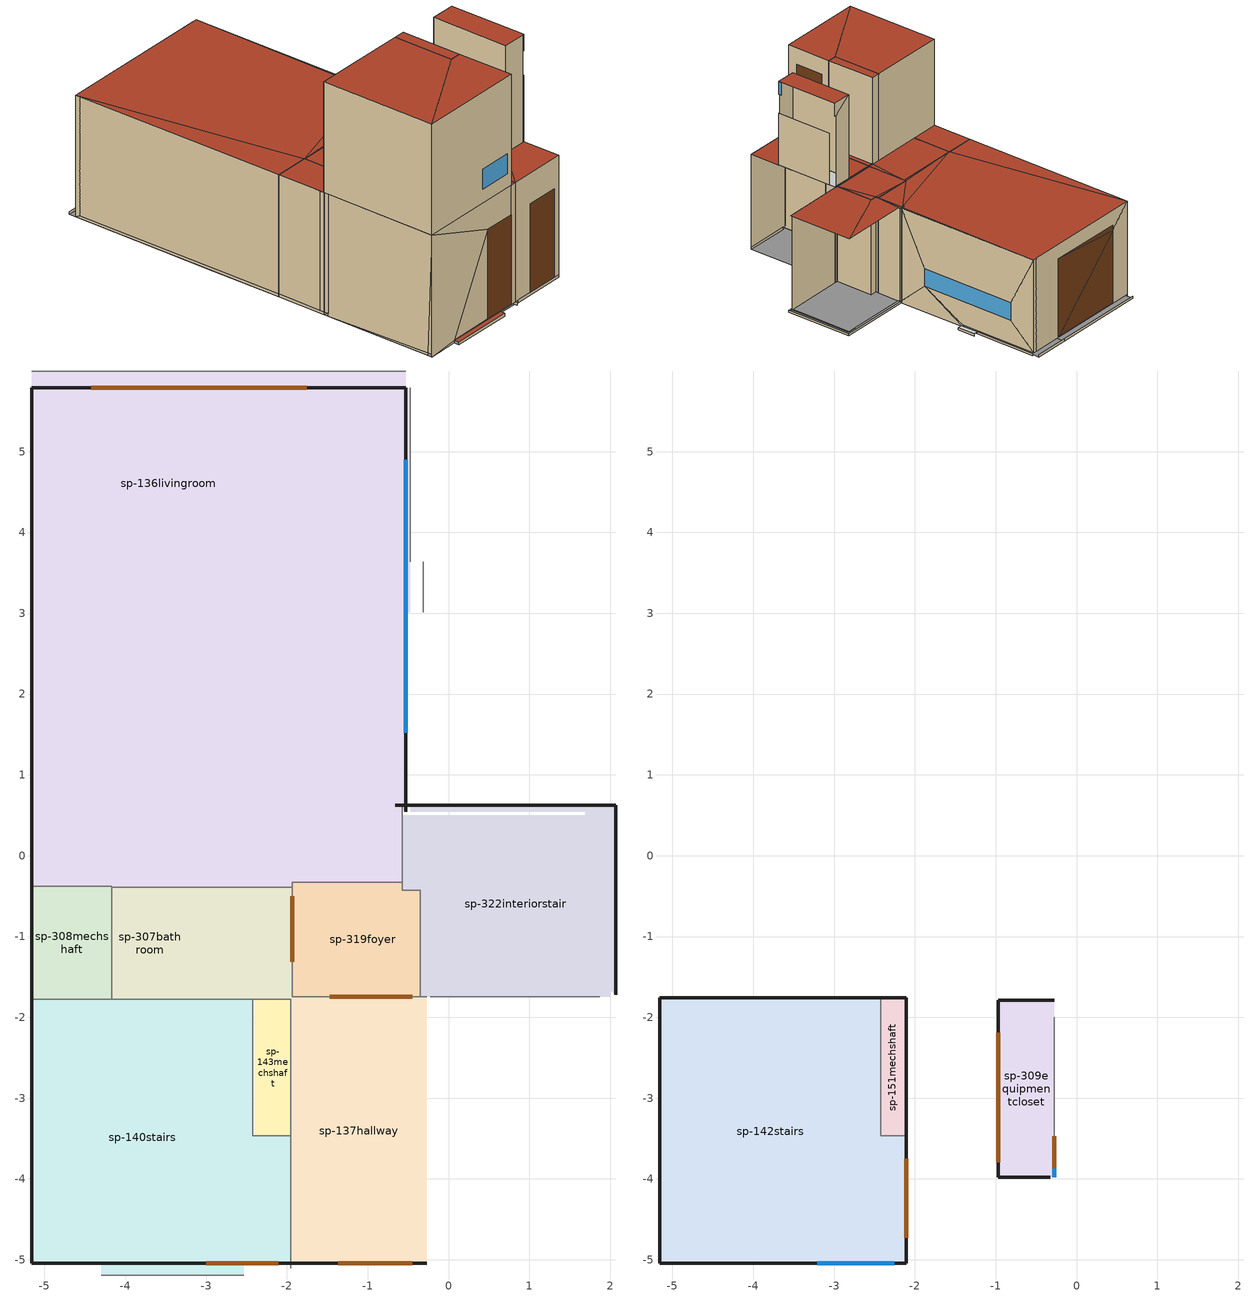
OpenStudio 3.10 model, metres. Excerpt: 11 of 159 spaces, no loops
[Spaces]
sp-136livingroom
 floor to sp-312elevator (PRM Steel Framed Exterior Floor R-19.23): -1.78,3.01 -1.78,3.64 -0.47,3.64 -0.47,3.01 z13.41
 floor to sp-111walk-incloset: -5.16,3.22 -3.22,3.22 -3.22,1.61 -5.16,1.61 z13.41
 floor to sp-112space: -5.16,1.61 -3.22,1.61 -3.22,-0.39 -4.17,-0.38 -5.16,-0.38 z13.41
 floor to sp-114closet: -2.38,0.11 -1.77,0.11 -1.77,-0.33 -1.94,-0.33 -1.94,-0.39 -2.38,-0.39 z13.41
 floor to sp-115wdcl: -3.22,0.17 -2.38,0.17 -2.38,-0.39 -3.22,-0.39 z13.41
 floor to sp-123hallway: -3.22,1.61 -1.78,1.61 -1.78,3.01 -0.53,3.01 -0.53,0.62 -0.57,0.55 -0.57,-0.33 -1.77,-0.33 -1.77,0.11 -2.38,0.11 -2.38,0.17 -3.22,0.17 z13.41
 floor to sp-126bedroom: -1.78,6 -0.53,6 -0.53,5.79 -0.47,5.79 -0.47,3.64 -1.78,3.64 z13.41
 floor to sp-131bedroom: -5.16,6 -1.78,6 -1.78,3.28 -3.22,3.28 -3.22,3.22 -5.16,3.22 z13.41
 floor to sp-132hallway: -3.22,3.28 -1.78,3.28 -1.78,1.61 -3.22,1.61 z13.41
 wall outside (PRM Steel Framed Exterior Wall R-8.06): -0.53,1.52 -0.53,4.9 z14.33:14.94; -0.53,5.79 -0.66,5.79 / -5.16,5.67 -5.16,-0.38 z13.49:16.76; -0.66,0.62 -0.57,0.62 z13.41:16.76; -5.16,5.79,13.49 -5.16,5.79,16.76 -1.78,5.79,13.49; -5.16,5.79,16.76 -0.66,5.79,16.76 -0.66,5.79,13.49 -1.78,5.79,13.49; -5.16,5.67,13.49 -5.16,5.67,16.76 -5.16,5.79,16.76 -5.16,5.79,13.41; -0.53,5.79,16.76 -0.53,4.9,14.94 -0.53,4.9,14.33 -0.53,5.79,13.49; -0.53,4.9,14.33 -0.53,1.52,14.33 -0.53,3.01,13.49 -0.53,5.79,13.49; -0.53,5.79,16.76 -0.53,0.62,16.76 -0.53,1.52,14.94 -0.53,4.9,14.94; -0.53,3.01,13.49 -0.53,1.52,14.33 -0.53,3.01,13.41; -0.53,3.01,13.41 -0.53,1.52,14.33 -0.53,0.62,13.49 -0.53,0.55,13.41; -0.53,0.62,13.49 -0.53,1.52,14.33 -0.53,1.52,14.94 -0.53,0.62,16.76; -0.53,0.62,13.49 -0.53,0.55,13.49 -0.53,0.55,13.41; -5.16,-0.38,13.49 -5.16,5.67,13.49 -5.16,5.79,13.41 -5.16,-0.38,13.41
 wall to sp-307bathroom: -4.17,-0.39 -4.11,-0.39 z13.41:16.46; -2.09,-0.39 -1.94,-0.39 z13.41:16.76; -4.17,-0.39,16.46 -4.11,-0.39,16.46 -4.11,-0.39,13.41 -2.09,-0.39,13.41 -2.09,-0.39,16.76 -4.17,-0.39,16.76
 wall to sp-308mechshaft: -5.16,-0.38 -4.17,-0.38 z13.41:16.76
 wall to sp-322interiorstair: -0.57,0.62 -0.53,0.62 z13.49:16.76
 wall to sp-128closet: -0.31,3.01 -0.31,3.64 z13.41:13.49
 wall to sp-126bedroom (Construction:AirBoundary #1): -0.53,6 -1.78,6 / -0.47,3.64 -0.47,5.79 z13.41:13.49
 wall to sp-131bedroom (Construction:AirBoundary #1): -1.78,6 -5.16,6 z13.41:13.49
 wall to sp-312elevator (Construction:AirBoundary #1): -0.31,3.01 -0.31,3.64 z13.41:13.49
 wall to sp-319foyer (Construction:AirBoundary #1): -1.94,-0.39 -1.94,-0.33 -0.57,-0.33 z13.41:16.76
 wall to sp-322interiorstair (Construction:AirBoundary #1): -0.57,-0.33,13.41 -0.57,0.55,13.41 -0.57,0.55,13.49 -0.57,0.62,13.49 -0.57,0.62,16.76 -0.57,-0.33,16.76
 window (U 0.57 SHGC 0.39 VT 0.43 Simple Glazing): -0.53,1.52 -0.53,4.9 z14.33:14.94
 door (PRM Typical Insulated Metal Door R-1.43): -4.42,5.79,13.51 -4.42,5.79,16.05 -1.81,5.79,13.51; -1.81,5.79,13.51 -4.42,5.79,16.05 -1.76,5.79,16.26 -1.76,5.79,13.51; -4.42,5.79,16.05 -4.42,5.79,16.26 -1.76,5.79,16.26
 ceiling to sp-312elevator: -0.47,3.01 -0.31,3.01 -0.31,3.64 -0.47,3.64 z13.49
 roof outside (PRM IEAD Roof R-15.87): -0.53,5.79 -5.16,5.79 -4.17,-0.38 -0.57,0.62 z16.76; -0.57,0.62 -0.53,0.62 -0.53,5.79 z16.76; -4.17,-0.38 -5.16,5.79 -5.16,-0.38 z16.76; -0.57,0.62 -1.94,-0.33 -0.57,-0.33 z16.76; -4.17,-0.38 -1.94,-0.33 -0.57,0.62 z16.76; -4.17,-0.38 -1.94,-0.39 -1.94,-0.33 z16.76
sp-143mechshaft
 floor to sp-150mechshaft: -2.4,-3.47 -2.4,-1.78 -1.95,-1.78 -1.95,-3.47 z13.41
 wall to sp-140stairs: -2.42,-1.78 -2.42,-3.47 -1.95,-3.47 z13.41:16.76
 wall to sp-307bathroom: -1.95,-1.78 -2.42,-1.78 z13.41:16.76
 wall to sp-137hallway: -1.95,-3.47 -1.95,-1.78 z13.41:16.76
 roof outside (R1_ROOF_PROPOSED_ExteriorRoof_Outdoors): -2.11,-3.47 -1.95,-3.47 -1.95,-1.78 -2.11,-1.78 z16.76
sp-140stairs
 floor to sp-133stairs: -5.16,-1.78 -2.42,-1.78 -2.42,-3.47 -1.95,-3.47 -1.95,-5.03 -2.53,-5.03 -2.53,-5.19 -4.3,-5.19 -4.3,-5.03 -5.16,-5.03 z13.41
 wall outside (PRM Steel Framed Exterior Wall R-8.06): -3,-5.04 -2.11,-5.04 z13.49:15.96; -2.11,-5.04 -1.95,-5.04 / -5.16,-1.78 -5.16,-1.89 z13.49:16.76; -5.16,-5.04,16.76 -5.16,-1.89,16.76 -5.16,-1.89,13.41 -5.16,-4.92,13.49; -2.11,-5.04,16.76 -5.16,-5.04,16.76 -3,-5.04,15.96 -2.11,-5.04,15.96; -4.3,-5.04,13.49 -3,-5.04,15.96 -5.16,-5.04,16.76 -5.16,-5.04,13.41; -4.3,-5.04,13.49 -3,-5.04,13.49 -3,-5.04,15.96; -3,-5.04 -4.3,-5.04 -2.11,-5.04 z13.49; -5.16,-5.04,13.41 -4.3,-5.04,13.41 -4.3,-5.04,13.49; -5.16,-4.92,13.49 -5.16,-5.04,13.49 -5.16,-5.04,16.76; -5.16,-4.92,13.49 -5.16,-1.89,13.41 -5.16,-4.92,13.41
 wall to sp-103bathroom: -4.3,-5.19 -2.53,-5.19 z13.41:13.49
 wall to sp-307bathroom: -2.42,-1.78 -4.17,-1.78 z13.41:16.76
 wall to sp-308mechshaft: -4.17,-1.78 -5.16,-1.78 z13.41:16.76
 wall to sp-137hallway: -1.95,-3.47,13.41 -1.95,-3.47,16.76 -1.95,-5.04,16.76 -1.95,-5.04,13.49 -1.95,-5.1,13.49 -1.95,-5.1,13.41
 door (PRM Typical Insulated Metal Door R-1.43): -3,-5.04 -2.11,-5.04 z13.49:15.96
 roof outside (PRM IEAD Roof R-15.87): -2.11,-5.04 -1.95,-5.04 -1.95,-3.47 -2.11,-3.47 z16.76; -4.3,-5.19 -2.53,-5.19 -2.53,-5.04 -4.3,-5.04 z13.49
sp-307bathroom
 floor to sp-112space: -4.17,-0.39 -3.22,-0.39 -3.22,-1.78 -4.17,-1.78 z13.41
 floor to sp-114closet: -2.38,-0.39 -1.94,-0.39 -1.94,-1.75 -1.95,-1.78 -2.38,-1.78 z13.41
 floor to sp-115wdcl: -3.22,-0.39 -2.38,-0.39 -2.38,-0.64 -3.22,-0.64 z13.41
 floor to sp-145mechshaft (PRM Steel Framed Exterior Floor R-19.23): -3.22,-0.64 -2.38,-0.64 -2.38,-1.78 -3.22,-1.78 z13.41
 wall to sp-319foyer: -1.94,-1.75 -1.94,-0.39 z13.41:16.76
 wall to sp-308mechshaft: -4.17,-0.39 -4.17,-1.78 z13.41:16.76
 door inside (PRM Typical Insulated Metal Door R-1.43): -1.94,-1.31 -1.94,-0.5 z13.41:15.88
 roof outside (PRM IEAD Roof R-15.87): -1.95,-1.78 -1.94,-1.75 -1.94,-0.39 -2.11,-1.76 z16.76; -4.17,-1.76 -2.11,-1.76 -1.94,-0.39 -4.17,-0.39 z16.76
sp-319foyer
 floor to sp-114closet: -1.94,-0.33 -1.77,-0.33 -1.77,-1.75 -1.94,-1.75 z13.41
 floor to sp-123hallway: -1.77,-0.33 -0.57,-0.33 -0.57,-0.42 -0.35,-0.43 -0.35,-1.75 -1.77,-1.75 z13.41
 wall to sp-137hallway: -1.94,-1.75 -1.87,-1.75 -0.35,-1.75 z13.41:16.76
 wall to sp-322interiorstair (Construction:AirBoundary #1): -0.35,-1.75 -0.35,-0.43 -0.57,-0.43 -0.57,-0.33 z13.41:16.76
 door inside (PRM Typical Insulated Metal Door R-1.43): -1.47,-1.75 -0.45,-1.75 z13.41:15.95
 roof outside (PRM IEAD Roof R-15.87): -1.94,-0.33 -1.94,-1.75 -0.35,-1.75 -0.57,-0.43 z16.76; -0.57,-0.43 -0.57,-0.33 -1.94,-0.33 z16.76; -0.57,-0.43 -0.35,-1.75 -0.35,-0.43 z16.76
sp-322interiorstair
 floor to sp-121hallway: 1.69,0.62 2.07,0.62 2.07,-0.2 2.01,-0.2 2.01,0.56 1.69,0.56 z13.49
 floor to sp-123hallway: -0.47,0.62 1.69,0.62 1.69,0.54 -0.47,0.54 z13.49
 floor to sp-146mechshaft (PRM Steel Framed Exterior Floor R-19.23): 2.01,-0.2 2.07,-0.2 2.07,-1.72 2.01,-1.67 z13.49
 floor to sp-320interiorstair: -0.57,0.5 1.69,0.5 1.69,0.56 2.01,0.56 2.01,-1.75 -0.35,-1.75 -0.35,-0.42 -0.57,-0.42 z13.41
 wall outside (PRM Steel Framed Exterior Wall R-8.06): 2.07,-1.72 2.07,0.62 z13.41:13.49; -0.47,0.62 -0.53,0.62 z13.49:16.76; -0.47,0.62,13.49 2.07,0.62,13.49 2.07,0.62,13.41 -0.57,0.62,13.41; -0.53,0.62,13.49 -0.47,0.62,13.49 -0.57,0.62,13.41
 wall to sp-137hallway: -0.35,-1.75 -0.27,-1.75 z13.41:16.76
 wall to sp-271elevator: -0.23,-1.75 1.87,-1.75 z13.41:16.76
 roof outside (PRM IEAD Roof R-15.87): -0.35,-0.43 -0.35,-1.75 1.96,-1.75 1.96,0.54 z16.76; 2.01,0.56 1.69,0.56 1.69,0.54 1.96,0.54 z13.49; -0.57,-0.43 -0.35,-0.43 1.96,0.54 -0.47,0.54 z16.76; -0.57,-0.43 -0.47,0.54 -0.47,0.62 -0.57,0.62 z16.76; 2.01,0.56 1.96,0.54 1.96,-1.31 2.01,-1.67 z13.49; 1.96,-1.31 1.96,-1.75 2.01,-1.67 z13.49
sp-137hallway
 floor to sp-106hallway: -1.95,-1.75 -0.27,-1.75 -0.27,-5.04 -1.83,-5.04 -1.95,-5.06 z13.41
 wall outside (PRM Steel Framed Exterior Wall R-8.06): -1.95,-5.04 -0.27,-5.04 z13.49:16.76
 wall to sp-120kitchen: -1.83,-5.04 -0.27,-5.04 z13.41:13.49
 door (PRM Typical Insulated Metal Door R-1.43): -1.37,-5.04 -0.45,-5.04 z13.49:15.93
 roof outside (PRM IEAD Roof R-15.87): -0.27,-1.75 -1.94,-1.75 -1.95,-1.78 -0.97,-1.79 z16.76; -0.97,-1.79 -0.28,-1.79 -0.27,-1.75 z16.76; -1.95,-5.04 -0.97,-3.98 -0.97,-1.79 -1.95,-1.78 z16.76; -0.27,-3.98 -0.97,-3.98 -1.95,-5.04 -0.27,-5.04 z16.76
sp-308mechshaft
 floor to sp-112space: -5.16,-0.38 -4.17,-0.38 -4.17,-1.78 -5.16,-1.78 z13.41
 wall outside (PRM Steel Framed Exterior Wall R-8.06): -5.16,-0.38 -5.16,-1.78 z13.41:13.49; -5.16,-0.38 -5.16,-1.63 -5.16,-1.78 z13.49:16.76
 roof outside (R1_ROOF_PROPOSED_ExteriorRoof_Outdoors): -5.16,-1.76 -4.17,-1.76 -4.17,-0.38 -5.16,-0.38 z16.76
sp-142stairs
 floor to sp-140stairs: -5.16,-1.78 -2.42,-1.78 -2.42,-3.47 -2.11,-3.47 -2.11,-5.04 -5.16,-5.04 z16.76
 wall outside (PRM Steel Framed Exterior Wall R-8.06): -2.42,-1.76 -5.16,-1.76 -5.16,-5.04 -2.11,-5.04 -2.11,-3.47 z16.76:19.81
 wall to sp-151mechshaft: -2.11,-3.47 -2.42,-3.47 -2.42,-1.76 z16.76:19.81
 window (U 0.57 SHGC 0.39 VT 0.43 Simple Glazing): -3.21,-5.04 -2.26,-5.04 z17.14:17.7
 door (PRM Typical Insulated Metal Door R-1.43): -2.11,-4.73 -2.11,-3.75 z16.76:19.23
 roof outside (PRM IEAD Roof R-15.87): -2.42,-1.76 -5.16,-1.76 -5.16,-5.04 -2.42,-3.47 z19.81; -2.11,-3.47 -2.42,-3.47 -5.16,-5.04 -2.11,-5.04 z19.81
sp-151mechshaft
 floor to sp-143mechshaft: -2.42,-1.78 -2.11,-1.78 -2.11,-3.47 -2.42,-3.47 z16.76
 wall outside (PRM Steel Framed Exterior Wall R-8.06): -2.11,-3.47 -2.11,-1.76 -2.42,-1.76 z16.76:19.81
 roof outside (R1_ROOF_PROPOSED_ExteriorRoof_Outdoors): -2.42,-3.47 -2.11,-3.47 -2.11,-1.76 -2.42,-1.76 z19.81
sp-309equipmentcloset
 floor to sp-137hallway: -0.97,-1.79 -0.28,-1.79 -0.28,-3.98 -0.97,-3.98 z16.76
 wall outside (PRM Steel Framed Exterior Wall R-8.06): -0.28,-3.98 -0.28,-3.88 z19.26:19.71; -0.97,-1.79 -0.97,-3.98 -0.33,-3.98 z16.76:19.72; -0.36,-1.79,16.76 -0.97,-1.79,16.76 -0.97,-1.79,19.72 -0.36,-1.79,19.26; -0.28,-1.79,19.26 -0.36,-1.79,19.26 -0.97,-1.79,19.72 -0.28,-1.79,19.72
 wall to sp-271elevator: -0.28,-3.98 -0.28,-2 z16.76:18.59
 window: -0.28,-3.98 -0.28,-3.88 z19.26:19.71
 door inside (con-wooden_GlassDoor_Surface_ExteriorDoor_Surface_ExteriorDoor_Surface): -0.28,-3.98 -0.28,-3.47 z16.76:18.59
 door (PRM Typical Insulated Metal Door R-1.43): -0.97,-2.19 -0.97,-3.79 z16.76:18.78
 roof outside (PRM IEAD Roof R-15.87): -0.97,-3.98 -0.28,-3.98 -0.28,-1.79 -0.97,-1.79 z19.72
[Building]
90.1-PRM-2019--ASHRAE 169-2013-4A PRM baseline created: 2026-02-02 01:37:23 -0500: Space Type=Multifamily; Default Construction Set=Proposed; Default Schedule Set=Default Schedule Set 1; Standards Template=90.1-2019; Standards Building Type=MidriseApartment
[Site]
New York Laguardia Arpt: Latitude {deg}=40.78; Longitude {deg}=-73.88; Time Zone {hr}=-5; Elevation {m}=3; Terrain=Urban; Keep Site Location Information=No
[ClimateZones]
Climate Zone Institution Name 1=ASHRAE; Climate Zone Document Name 1=ANSI/ASHRAE Standard 169; Climate Zone Document Year 1=2006; Climate Zone Value 1=4A; Climate Zone Institution Name 2=CEC; Climate Zone Document Name 2=California Climate Zone Descriptions; Climate Zone Document Year 2=1995
[SizingPeriod:DesignDay] Daily Dry-Bulb Temperature Range {deltaC}=0; Barometric Pressure {Pa}=101289; Wind Speed {m/s}=7.5; Wind Direction {deg}=320; Sky Clearness=0; Rain Indicator=No; Snow Indicator=No; Day of Month=21; Month=1; Day Type=WinterDesignDay; Daylight Saving Time Indicator=No; Dry-Bulb Temperature Range Modifier Type=DefaultMultipliers; Solar Model Indicator=ASHRAEClearSky
Name | Maximum Dry-Bulb Temperature {C} | Humidity Condition Type | Wetbulb or DewPoint at Maximum Dry-Bulb {C}
New York Laguardia Arpt Ann Htg 99.6% Condns DB | -10.8 | Wetbulb | -10.8
New York Laguardia Arpt Ann Htg 99% Condns DB | -8.2 | Wetbulb | -8.2
New York Laguardia Arpt Ann Hum_n 99.6% Condns DP=>MCDB | -9.3 | Dewpoint | -20.1
New York Laguardia Arpt Ann Hum_n 99% Condns DP=>MCDB | -6.9 | Dewpoint | -18
[Site:GroundTemperature:FCfactorMethod]
January Ground Temperature {C}=14; February Ground Temperature {C}=7.3; March Ground Temperature {C}=3.3; April Ground Temperature {C}=1.2; May Ground Temperature {C}=-0.2; June Ground Temperature {C}=5.6; July Ground Temperature {C}=10.9; August Ground Temperature {C}=16.1; September Ground Temperature {C}=21.7; October Ground Temperature {C}=25; November Ground Temperature {C}=24.8; December Ground Temperature {C}=19.9
[Material]
Name | Roughness | Thickness {m} | Conductivity {W/m-K} | Density {kg/m3} | Specific Heat {J/kg-K} | Thermal Absorptance | Solar Absorptance | Visible Absorptance
mat-112inwood; mat-112inwood 5 | MediumRough | 0.0376 | 0.15 | 608 | 1630
MAT_CMU_8IN | Smooth | 0.2032 | 1.11 | 1900 | 840
MAT_GWB_1_2IN | Smooth | 0.0127 | 0.16 | 800 | 1090
MAT_ROOF_RIGID_R15_3IN; MAT_ROOF_RIGID_R15_3IN 1 | Smooth | 0.0762 | 0.0289 | 32 | 1400
MAT_ROOF_SPRAYFOAM_R26_4_6I; MAT_ROOF_SPRAYFOAM_R26_4_6I 1 | Smooth | 0.1524 | 0.0328 | 32 | 1400
MAT_CONCRETE_3IN; MAT_FLOOR_CONCRETE_3IN; MAT_CONCRETE_3IN 1 | Smooth | 0.0762 | 1.95 | 2400 | 880
MAT_WALL_EIFS_R8_2IN | Smooth | 0.0508 | 0.036 | 32 | 1400
MAT_WALL_SPRAYFOAM_R13_2IN | Smooth | 0.0508 | 0.028 | 32 | 1400
MAT_BATT_2_5IN | Smooth | 0.0635 | 0.04 | 12 | 840
MAT_CONC_6IN_SLAB | Smooth | 0.1524 | 1.95 | 2400 | 900
MAT_CONC_12IN_WALL | Smooth | 0.3048 | 1.95 | 2400 | 900
Roof Membrane | VeryRough | 0.0095 | 0.16 | 1121.29 | 1460 | 0.9 | 0.7 | 0.7
Metal Roof Surface; F08 Metal surface | Smooth | 0.0008 | 45.28 | 7824 | 500 | 0.9 | 0.7 | 0.7
Metal Decking | MediumSmooth | 0.0015 | 45.006 | 7680 | 418.4 | 0.9 | 0.6 | 0.6
4 in. Normalweight Concrete Floor | MediumRough | 0.1016 | 2.31 | 2322 | 832 | 0.9 | 0.7 | 0.7
Stucco - 3/8 in. | Smooth | 0.009652 | 0.721197 | 1855.1 | 837.36 |  | 0 | 0
5/8 in. Gypsum Board | MediumSmooth | 0.0159 | 0.16 | 800 | 1090 | 0.9 | 0.7 | 0.7
[Material:NoMass] Roughness=Smooth; Thermal Absorptance=0.9; Solar Absorptance=0.7
Name | Thermal Resistance {m2-K/W} | Visible Absorptance
Typical Insulation R-14.76 | 2.59864 | 0.7
Typical Carpet Pad | 0.21648 | 0.8
Typical Insulation R-6.01 | 1.05842 | 0.7
Typical Insulation R-0.58 | 0.101875 | 0.7
[Construction]
MAT_WALL_SPRAYFOAM_R13_2IN: MAT_WALL_EIFS_R8_2IN, MAT_CMU_8IN, MAT_WALL_SPRAYFOAM_R13_2IN, MAT_GWB_1_2IN, MAT_GWB_1_2IN
IW_METALSTUD_GYP_GYP_BATT: MAT_GWB_1_2IN, MAT_BATT_2_5IN, MAT_GWB_1_2IN
con-wooden: mat-112inwood
R1_ROOF_PROPOSED: MAT_ROOF_RIGID_R15_3IN, MAT_CONCRETE_3IN, MAT_ROOF_SPRAYFOAM_R26_4_6I
F1_INT_FLOOR_JOIST: MAT_FLOOR_CONCRETE_3IN, MAT_AIR_GAP_12IN, MAT_GWB_1_2IN, MAT_GWB_1_2IN
F1_EXT_FLOOR_JOIST: MAT_WALL_EIFS_R8_2IN, MAT_FLOOR_CONCRETE_3IN, MAT_AIR_GAP_12IN, MAT_GWB_1_2IN, MAT_GWB_1_2IN
G_FLOOR_CELLAR_SLAB_6IN: MAT_CONC_6IN_SLAB
F1_WALL_CELLAR_12INCONC_R8_R13: MAT_WALL_EIFS_R8_2IN, MAT_CONC_12IN_WALL, MAT_WALL_SPRAYFOAM_R13_2IN, MAT_GWB_1_2IN, MAT_GWB_1_2IN
WIN_EXT_TRIPLE_LOW_E; DOOR_EXT: GLASS_TRIPLE_LOW_E
R1_ROOF_PROPOSED_ExteriorRoof_Outdoors: MAT_ROOF_RIGID_R15_3IN 1, MAT_CONCRETE_3IN 1, MAT_ROOF_SPRAYFOAM_R26_4_6I 1
con-wooden_GlassDoor_Surface_ExteriorDoor_Surface_ExteriorDoor_Surface: mat-112inwood 5
PRM IEAD Roof R-15.87: Roof Membrane, Typical Insulation R-14.76, Metal Roof Surface
PRM Steel Framed Exterior Floor R-19.23: Metal Decking, 4 in. Normalweight Concrete Floor, Typical Carpet Pad
PRM Steel Framed Exterior Wall R-8.06: Stucco - 3/8 in., 5/8 in. Gypsum Board, Typical Insulation R-6.01, 5/8 in. Gypsum Board
U 0.57 SHGC 0.39 VT 0.43 Simple Glazing: U 0.57 SHGC 0.39 VT 0.43 Simple Glazing
PRM Typical Insulated Metal Door R-1.43: F08 Metal surface, Typical Insulation R-0.58
[WindowMaterial:SimpleGlazingSystem]
Name | U-Factor {W/m2-K} | Solar Heat Gain Coefficient | Visible Transmittance
GLASS_TRIPLE_LOW_E | 1.7 | 0.3 | 0.45
U 0.57 SHGC 0.39 VT 0.43 Simple Glazing | 3.23661 | 0.39 | 0.43
[Construction:AirBoundary]
Construction:AirBoundary #1: 0
[Material:AirGap]
MAT_AIR_GAP_12IN: Thermal Resistance {m2-K/W}=0.18
[DefaultConstructionSet]
Proposed: Default Exterior Surface Constructions=Default Surface Constructions 1; Default Interior Surface Constructions=Default Surface Constructions 2; Default Ground Contact Surface Constructions=Default Surface Constructions 3; Default Exterior SubSurface Constructions=Default Sub Surface Constructions 1; Default Interior SubSurface Constructions=Default Sub Surface Constructions 2; Interior Partition Construction=IW_METALSTUD_GYP_GYP_BATT
[DefaultSurfaceConstructions]
Name | Floor Construction | Wall Construction | Roof Ceiling Construction
Default Surface Constructions 1 | F1_EXT_FLOOR_JOIST | MAT_WALL_SPRAYFOAM_R13_2IN | R1_ROOF_PROPOSED
Default Surface Constructions 2 | F1_INT_FLOOR_JOIST | IW_METALSTUD_GYP_GYP_BATT | F1_INT_FLOOR_JOIST
Default Surface Constructions 3 | G_FLOOR_CELLAR_SLAB_6IN | F1_WALL_CELLAR_12INCONC_R8_R13 | F1_INT_FLOOR_JOIST
[DefaultSubSurfaceConstructions] Fixed Window Construction=WIN_EXT_TRIPLE_LOW_E; Operable Window Construction=WIN_EXT_TRIPLE_LOW_E
Name | Door Construction | Glass Door Construction
Default Sub Surface Constructions 1 | DOOR_EXT | WIN_EXT_TRIPLE_LOW_E
Default Sub Surface Constructions 2 | con-wooden
[ThermalZone] Use Ideal Air Loads=No
Name | Volume {m3} | Thermostat
Residential | 2635.93 | Thermostat Setpoint Dual Setpoint 1
Unconditioned | 156.223
[ThermostatSetpoint:DualSetpoint]
Thermostat Setpoint Dual Setpoint 1: Heating Setpoint Temperature Schedule=Heating Setpoint; Cooling Setpoint Temperature Schedule=Cooling Setpoint
[SpaceType]
Multifamily: Default Construction Set=Proposed; Standards Space Type=Apartment
[Lights:Definition]
Interior Light: Design Level Calculation Method=Watts/Area; Watts per Space Floor Area {W/m2}=7.53474
[Lights]
Interior Light: Lights Definition=Interior Light; Space or SpaceType=Multifamily; Schedule=Interior_Lighting_Schedule_0.0000; Fraction Replaceable=1
[Exterior:Lights:Definition]
Exterior Lights Definition: Design Level {W}=64
[Exterior:Lights]
Exterior Lights: Exterior Lights Definition=Exterior Lights Definition; Schedule=Always On Discrete; Control Option=AstronomicalClock; Multiplier=1
[ElectricEquipment:Definition]
Electric Equipment Definition: Design Level Calculation Method=Watts/Area; Watts per Space Floor Area {W/m2}=0.75
[ElectricEquipment]
Electric Equipment 1: Electric Equipment Definition=Electric Equipment Definition; Space or SpaceType=Multifamily; Schedule=Electrical Equipment
[People:Definition]
People Definition: Number of People Calculation Method=Area/Person; Space Floor Area per Person {m2/person}=30; Fraction Radiant=0.3
[People]
People 1: People Definition=People Definition; Space or SpaceType=Multifamily; Number of People Schedule=Always On Discrete; Activity Level Schedule=Activity_Always_120W; Multiplier=1
[DefaultScheduleSet]
Default Schedule Set 1: Infiltration Schedule=Always On Discrete 1
[BuildingStory]
Name | Nominal Z Coordinate {m}
Building Story -0.3m | -0.3048
Building Story 3.0m | 3.048
Building Story 6.4m | 6.4008
Building Story 9.8m | 9.7536
Building Story 13.1m | 13.1064
Building Story 13.4m | 13.4112
Building Story 16.8m | 16.764
[Space] Space Type=Multifamily; Default Construction Set=Proposed
Name | Building Story | Thermal Zone | Volume {m3}
sp-136livingroom | Building Story 13.4m | Residential | 74.6371
sp-137hallway | Building Story 13.4m | Residential | 13.38
sp-140stairs | Building Story 13.4m | Residential | 27.107
sp-142stairs | Building Story 16.8m | Residential | 20.4934
sp-143mechshaft | Building Story 13.4m | Unconditioned | 1.47284
sp-151mechshaft | Building Story 16.8m | Unconditioned | 0.516042
sp-307bathroom | Building Story 13.4m | Residential | 7.31769
sp-308mechshaft | Building Story 13.4m | Unconditioned | 2.84943
sp-309equipmentcloset | Building Story 16.8m | Residential | 2.45413
sp-319foyer | Building Story 13.4m | Residential | 5.7413
sp-322interiorstair | Building Story 13.4m | Residential | 14.7092
[SpaceInfiltration:DesignFlowRate] Schedule=Always On Discrete 1; Constant Term Coefficient=0; Temperature Term Coefficient=0; Velocity Term Coefficient=0.224; Velocity Squared Term Coefficient=0; Density Basis=Outdoor
Name | Space or SpaceType | Design Flow Rate Calculation Method | Flow per Exterior Surface Area {m3/s-m2} | Design Flow Rate {m3/s}
sp-136livingroom DesignFlowRate | sp-136livingroom | Flow/ExteriorWallArea | 0.00117994
sp-137hallway DesignFlowRate | sp-137hallway | Flow/ExteriorWallArea | 0.00117994
sp-140stairs DesignFlowRate | sp-140stairs | Flow/ExteriorWallArea | 0.00117994
sp-142stairs DesignFlowRate | sp-142stairs | Flow/ExteriorWallArea | 0.00117994
sp-143mechshaft DesignFlowRate | sp-143mechshaft | Flow/Space |  | 0
sp-151mechshaft DesignFlowRate | sp-151mechshaft | Flow/ExteriorWallArea | 0.00117994
sp-307bathroom DesignFlowRate | sp-307bathroom | Flow/Space |  | 0
sp-308mechshaft DesignFlowRate | sp-308mechshaft | Flow/ExteriorWallArea | 0.00117994
sp-309equipmentcloset DesignFlowRate | sp-309equipmentcloset | Flow/ExteriorWallArea | 0.00117994
sp-319foyer DesignFlowRate | sp-319foyer | Flow/Space |  | 0
sp-322interiorstair DesignFlowRate | sp-322interiorstair | Flow/ExteriorWallArea | 0.00117994
[Schedule:Day]
Schedule Day 7: 6, 0, 0.201535, 20, 0, 0.525307, 24, 0, 0.287422
Schedule Day 8: 24, 0, 120
Schedule Day 10: 6, 0, 12.8228, 22, 0, 21.11, 24, 0, 12.8647
Schedule Day 13: 6, 0, 29.4, 22, 0, 23.8936, 24, 0, 29.4
Schedule Day 18: 2, 0, 1, 16, 0, 0, 24, 0, 1
Interior Light Summer Design Day 1; Interior Light Winter Design Day 1: 24, 0, 0
Electric Equipment 1 Summer Design Day 1: 24, 0, 0.52531
Electric Equipment 1 Winter Design Day 1: 24, 0, 0.201535
[Schedule:Constant] Value=1
Always On Discrete; Always On Discrete 1
[Schedule:Ruleset]
Name | Default Day Schedule | Summer Design Day Schedule | Winter Design Day Schedule
Electrical Equipment | Schedule Day 7 | Electric Equipment 1 Summer Design Day 1 | Electric Equipment 1 Winter Design Day 1
Activity_Always_120W | Schedule Day 8
Heating Setpoint | Schedule Day 10
Cooling Setpoint | Schedule Day 13
Interior_Lighting_Schedule_0.0000 | Schedule Day 18 | Interior Light Summer Design Day 1 | Interior Light Winter Design Day 1
